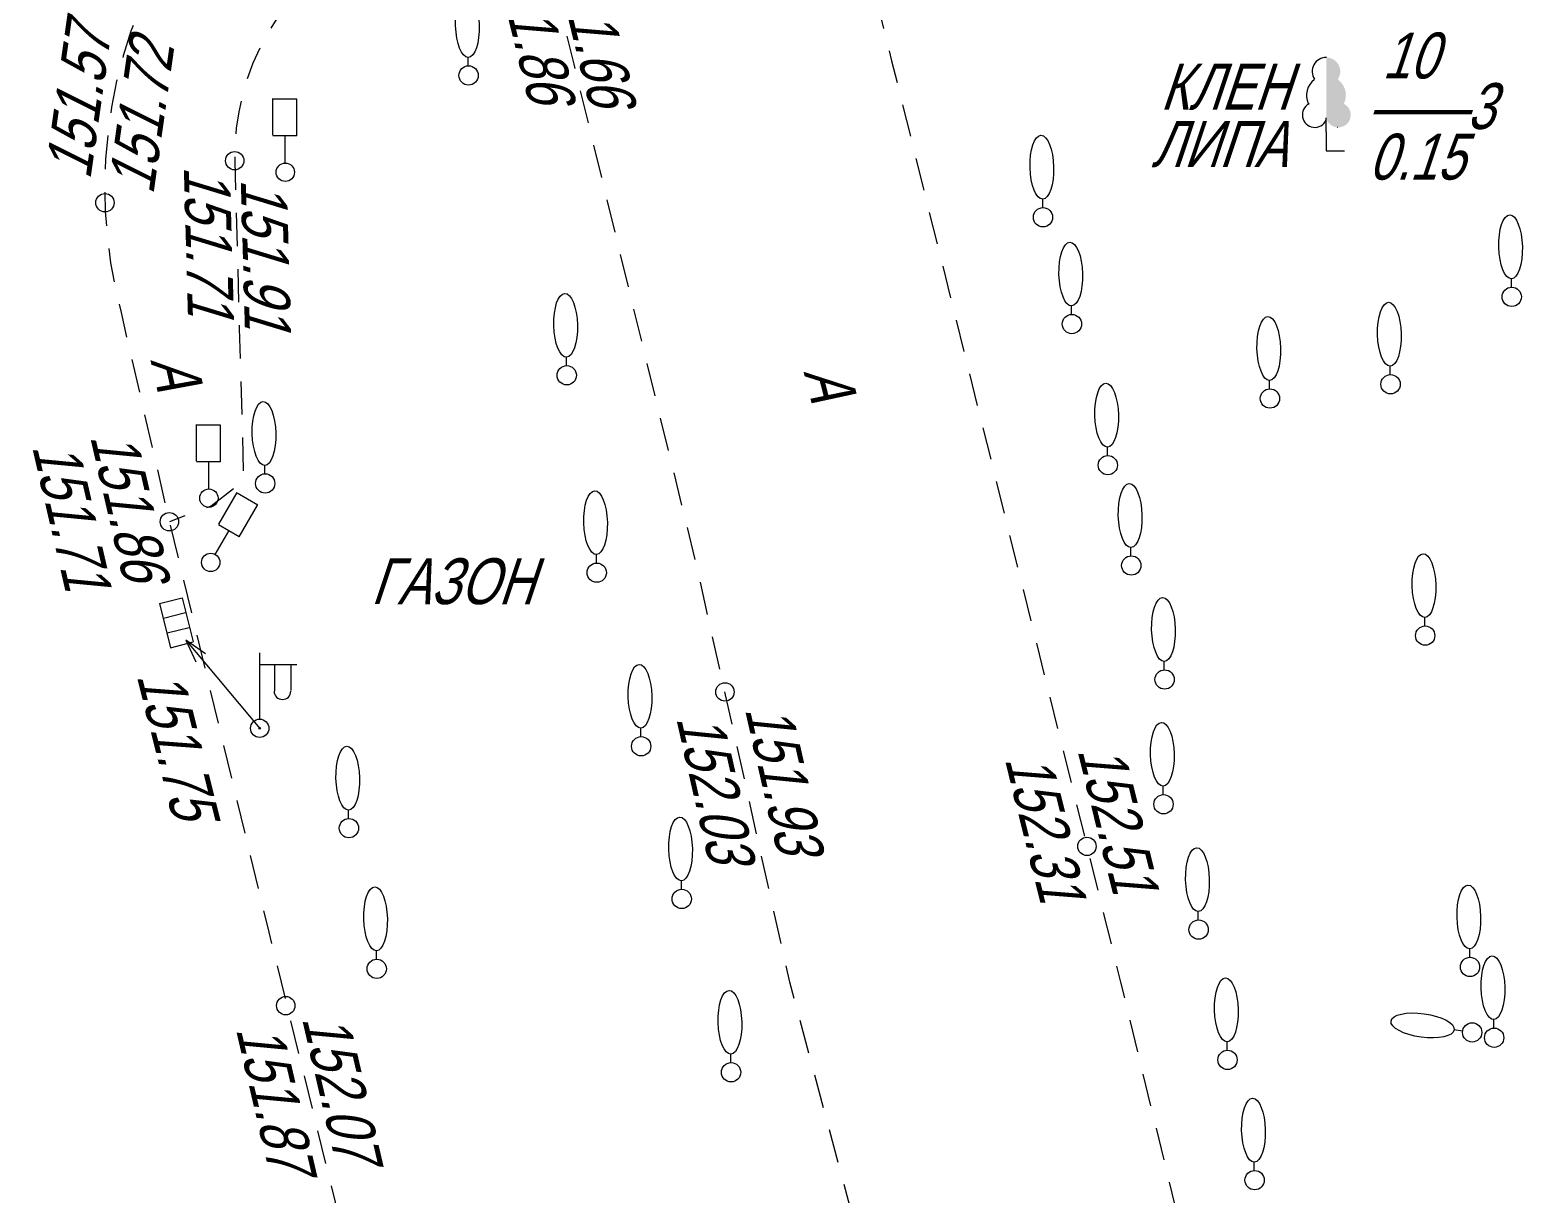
# Model space of a CAD drawing. Header units: metres. Extents: x 382 to 851, y 14083 to 14440.
# Drawn here: x 647.71 to 680.27, y 14245.41 to 14270.72 of the extents above; entities that cross this region are included whole.
import ezdxf
from ezdxf.enums import TextEntityAlignment as Align

# ---------------------------------------------------------------- set-up
doc = ezdxf.new("R2010")
doc.units = ezdxf.units.M
doc.header["$MEASUREMENT"] = 0
for name, color, linetype, lineweight in [('Бортовой камень', 7, 'Continuous', 25), ('Горизонтали', 7, 'Continuous', 25), ('Граница улицы', 7, 'Continuous', 25), ('Леса и газоны', 7, 'Continuous', 25), ('ЛЭП', 7, 'Continuous', 25), ('Отдельно стоящее дерево', 7, 'Continuous', 25), ('Светофоры', 7, 'Continuous', 25), ('Фонари', 7, 'Continuous', 25), ('Фонтаны', 7, 'Continuous', 25)]:
    doc.layers.add(name, color=color, linetype=linetype, lineweight=lineweight)
doc.styles.add('Style-RUSSIAN_1251 I 0.32289', font='RUSSIAN_1251.shx', dxfattribs={"oblique": 18.5})

# ---------------------------------------------------------------- blocks, each defined once
blk = doc.blocks.new('DEREVO_112')
at = {"layer": 'Отдельно стоящее дерево', "color": 251, "linetype": 'Continuous', "lineweight": 9, "flags": 128}
blk.add_lwpolyline([(-0.007, 0.21), (-0.007, 0.393)], dxfattribs=at)
at = {"layer": 'Отдельно стоящее дерево', "color": 251, "linetype": 'Continuous', "lineweight": 9}
blk.add_arc((0, 0), 0.21, 0, 359.99999, dxfattribs=at)
blk.add_ellipse((-0.0255, 1.088), major_axis=(-0.0185, 0.695), ratio=0.3698286, dxfattribs=at)
blk = doc.blocks.new('DEREVO_113')
at = {"layer": 'Отдельно стоящее дерево', "color": 251, "linetype": 'Continuous', "lineweight": 9, "flags": 128}
blk.add_lwpolyline([(-0.007, 0.21), (-0.007, 0.393)], dxfattribs=at)
at = {"layer": 'Отдельно стоящее дерево', "color": 251, "linetype": 'Continuous', "lineweight": 9}
blk.add_arc((0, 0), 0.21, 0, 360, dxfattribs=at)
blk.add_ellipse((-0.025, 1.088), major_axis=(-0.019, 0.695), ratio=0.369829, dxfattribs=at)
blk = doc.blocks.new('DEREVO_114')
at = {"layer": 'Отдельно стоящее дерево', "color": 251, "linetype": 'Continuous', "lineweight": 9, "flags": 128}
blk.add_lwpolyline([(-0.007, 0.21), (-0.007, 0.393)], dxfattribs=at)
at = {"layer": 'Отдельно стоящее дерево', "color": 251, "linetype": 'Continuous', "lineweight": 9}
blk.add_arc((0, 0), 0.21, 0, 360, dxfattribs=at)
blk.add_ellipse((-0.026, 1.088), major_axis=(-0.019, 0.695), ratio=0.369829, dxfattribs=at)
blk = doc.blocks.new('DEREVO_115')
at = {"layer": 'Отдельно стоящее дерево', "color": 251, "linetype": 'Continuous', "lineweight": 9, "flags": 128}
blk.add_lwpolyline([(-0.007, 0.21), (-0.007, 0.393)], dxfattribs=at)
at = {"layer": 'Отдельно стоящее дерево', "color": 251, "linetype": 'Continuous', "lineweight": 9}
blk.add_arc((0, 0), 0.21, 0, 359.99999, dxfattribs=at)
blk.add_ellipse((-0.0255, 1.088), major_axis=(-0.0185, 0.695), ratio=0.3698286, dxfattribs=at)
blk = doc.blocks.new('DEREVO_116')
at = {"layer": 'Отдельно стоящее дерево', "color": 251, "linetype": 'Continuous', "lineweight": 9, "flags": 128}
blk.add_lwpolyline([(-0.007, 0.21), (-0.007, 0.393)], dxfattribs=at)
at = {"layer": 'Отдельно стоящее дерево', "color": 251, "linetype": 'Continuous', "lineweight": 9}
blk.add_arc((0, 0), 0.21, 0, 359.99999, dxfattribs=at)
blk.add_ellipse((-0.0255, 1.088), major_axis=(-0.0185, 0.695), ratio=0.3698286, dxfattribs=at)
blk = doc.blocks.new('DEREVO_117')
at = {"layer": 'Отдельно стоящее дерево', "color": 251, "linetype": 'Continuous', "lineweight": 9, "flags": 128}
blk.add_lwpolyline([(-0.007, 0.21), (-0.007, 0.393)], dxfattribs=at)
at = {"layer": 'Отдельно стоящее дерево', "color": 251, "linetype": 'Continuous', "lineweight": 9}
blk.add_arc((0, 0), 0.21, 0, 359.99999, dxfattribs=at)
blk.add_ellipse((-0.0255, 1.088), major_axis=(-0.0185, 0.695), ratio=0.3698286, dxfattribs=at)
blk = doc.blocks.new('DEREVO_118')
at = {"layer": 'Отдельно стоящее дерево', "color": 251, "linetype": 'Continuous', "lineweight": 9, "flags": 128}
blk.add_lwpolyline([(-0.007, 0.21), (-0.007, 0.393)], dxfattribs=at)
at = {"layer": 'Отдельно стоящее дерево', "color": 251, "linetype": 'Continuous', "lineweight": 9}
blk.add_arc((0.00006, 0.00032), 0.21, 0, 359.999994, dxfattribs=at)
blk.add_ellipse((-0.02544, 1.08832), major_axis=(-0.0185, 0.695), ratio=0.36982862, dxfattribs=at)
blk = doc.blocks.new('DEREVO_120')
at = {"layer": 'Отдельно стоящее дерево', "color": 251, "linetype": 'Continuous', "lineweight": 9, "flags": 128}
blk.add_lwpolyline([(-0.007, 0.21), (-0.007, 0.393)], dxfattribs=at)
at = {"layer": 'Отдельно стоящее дерево', "color": 251, "linetype": 'Continuous', "lineweight": 9}
blk.add_arc((0, 0), 0.21, 0, 360, dxfattribs=at)
blk.add_ellipse((-0.026, 1.088), major_axis=(-0.019, 0.695), ratio=0.369829, dxfattribs=at)
blk = doc.blocks.new('DEREVO_125')
at = {"layer": 'Отдельно стоящее дерево', "color": 251, "linetype": 'Continuous', "lineweight": 9, "flags": 128}
blk.add_lwpolyline([(-0.007, 0.21), (-0.007, 0.393)], dxfattribs=at)
at = {"layer": 'Отдельно стоящее дерево', "color": 251, "linetype": 'Continuous', "lineweight": 9}
blk.add_arc((-0.00012, 0.00024), 0.21, 0, 359.999994, dxfattribs=at)
blk.add_ellipse((-0.02562, 1.08824), major_axis=(-0.0185, 0.695), ratio=0.36982862, dxfattribs=at)
blk = doc.blocks.new('LISTVL_2')
at = {"layer": 'Леса и газоны', "linetype": 'Continuous', "lineweight": 9}
blk.add_hatch(color=251, dxfattribs=at).paths.add_polyline_path([(0.001, 0.716, 1.560755), (0.386, 1.023), (0.389, 1.029, 0.363475), (0.255, 1.551), (0.255, 1.558, 0.605867), (0.001, 2.029)])
at = {"layer": 'Леса и газоны', "color": 251, "linetype": 'Continuous', "lineweight": 9}
blk.add_line((0.25, 0.511), (0.251, 0.511), dxfattribs=at)
at = {"layer": 'Леса и газоны', "color": 251, "linetype": 'Continuous', "lineweight": 9, "flags": 128}
for points in [[(0, 0.41), (0, 0.716)], [(0, 0.41), (0, 0), (0.403, 0)]]:
    blk.add_lwpolyline(points, dxfattribs=at)
at = {"layer": 'Леса и газоны', "color": 251, "linetype": 'Continuous', "lineweight": 9}
for centre, radius, start, end in [((-0.003, 1.727), 0.302, 87.9054, 214.1094), ((-0.009, 1.21), 0.42, 125.6529, 205.5526), ((-0.247, 0.781), 0.271, 117.6072, 335.8238)]:
    blk.add_arc(centre, radius, start, end, dxfattribs=at)
blk = doc.blocks.new('DEREVO_310')
at = {"layer": 'Отдельно стоящее дерево', "color": 251, "linetype": 'Continuous', "lineweight": 9, "flags": 128}
blk.add_lwpolyline([(-0.007, 0.21), (-0.007, 0.393)], dxfattribs=at)
at = {"layer": 'Отдельно стоящее дерево', "color": 251, "linetype": 'Continuous', "lineweight": 9}
blk.add_arc((0, 0), 0.21, 0, 359.99999, dxfattribs=at)
blk.add_ellipse((-0.0255, 1.088), major_axis=(-0.0185, 0.695), ratio=0.3698286, dxfattribs=at)
blk = doc.blocks.new('PIKET_251')
at = {"layer": 'Горизонтали', "color": 251, "linetype": 'Continuous', "lineweight": 9}
blk.add_arc((0, 0), 0.2, 0, 360, dxfattribs=at)
blk = doc.blocks.new('DEREVO_314')
at = {"layer": 'Отдельно стоящее дерево', "color": 251, "linetype": 'Continuous', "lineweight": 9, "flags": 128}
blk.add_lwpolyline([(-0.007, 0.21), (-0.007, 0.393)], dxfattribs=at)
at = {"layer": 'Отдельно стоящее дерево', "color": 251, "linetype": 'Continuous', "lineweight": 9}
blk.add_arc((0, 0), 0.21, 0, 360, dxfattribs=at)
blk.add_ellipse((-0.025, 1.088), major_axis=(-0.019, 0.695), ratio=0.369829, dxfattribs=at)
blk = doc.blocks.new('DEREVO_315')
at = {"layer": 'Отдельно стоящее дерево', "color": 251, "linetype": 'Continuous', "lineweight": 9, "flags": 128}
blk.add_lwpolyline([(-0.007, 0.21), (-0.007, 0.393)], dxfattribs=at)
at = {"layer": 'Отдельно стоящее дерево', "color": 251, "linetype": 'Continuous', "lineweight": 9}
blk.add_arc((0, 0), 0.21, 0, 359.99999, dxfattribs=at)
blk.add_ellipse((-0.0255, 1.088), major_axis=(-0.0185, 0.695), ratio=0.3698286, dxfattribs=at)
blk = doc.blocks.new('RESHT1_9')
at = {"layer": 'Фонтаны', "color": 251, "linetype": 'Continuous', "lineweight": 9}
for p, q in [((-0.494, -0.254), (-0.494, 0.254)), ((-0.494, 0.254), (0.495, 0.254)), ((-0.163, -0.245), (-0.164, 0.251)), ((0.166, -0.245), (0.166, 0.251)), ((0.495, -0.254), (0.495, 0.254)), ((-0.494, -0.254), (0.495, -0.254))]:
    blk.add_line(p, q, dxfattribs=at)
blk = doc.blocks.new('FONAR5_13')
at = {"layer": 'Фонари', "color": 251, "linetype": 'Continuous', "lineweight": 9}
for p, q in [((0.003, 0.2), (0.003, 1.641)), ((0.017, 1.388), (0.805, 1.388)), ((0.322, 1.371), (0.322, 0.816)), ((0.676, 1.378), (0.676, 0.823))]:
    blk.add_line(p, q, dxfattribs=at)
for centre, radius, start, end in [((0.496, 0.809), 0.181, 180, 0), ((0, 0), 0.2, 0, 360), ((0, 0), 0.02, 0, 360)]:
    blk.add_arc(centre, radius, start, end, dxfattribs=at)
blk = doc.blocks.new('PIKET_274')
at = {"layer": 'Горизонтали', "color": 251, "linetype": 'Continuous', "lineweight": 9}
blk.add_arc((0, 0), 0.2, 0, 360, dxfattribs=at)
blk = doc.blocks.new('PIKET_275')
at = {"layer": 'Горизонтали', "color": 251, "linetype": 'Continuous', "lineweight": 9}
blk.add_arc((0, 0), 0.2, 0, 360, dxfattribs=at)
blk = doc.blocks.new('DEREVO_316')
at = {"layer": 'Отдельно стоящее дерево', "color": 251, "linetype": 'Continuous', "lineweight": 9, "flags": 128}
blk.add_lwpolyline([(-0.007, 0.21), (-0.007, 0.393)], dxfattribs=at)
at = {"layer": 'Отдельно стоящее дерево', "color": 251, "linetype": 'Continuous', "lineweight": 9}
blk.add_arc((-0.00016, 0.00031), 0.21, 0, 359.999994, dxfattribs=at)
blk.add_ellipse((-0.02566, 1.08831), major_axis=(-0.0185, 0.695), ratio=0.36982862, dxfattribs=at)
blk = doc.blocks.new('DEREVO_317')
at = {"layer": 'Отдельно стоящее дерево', "color": 251, "linetype": 'Continuous', "lineweight": 9, "flags": 128}
blk.add_lwpolyline([(-0.007, 0.21), (-0.007, 0.393)], dxfattribs=at)
at = {"layer": 'Отдельно стоящее дерево', "color": 251, "linetype": 'Continuous', "lineweight": 9}
blk.add_arc((-0.00003, -0.00035), 0.21, 0, 359.999994, dxfattribs=at)
blk.add_ellipse((-0.02553, 1.08765), major_axis=(-0.0185, 0.695), ratio=0.36982862, dxfattribs=at)
blk = doc.blocks.new('DEREVO_318')
at = {"layer": 'Отдельно стоящее дерево', "color": 251, "linetype": 'Continuous', "lineweight": 9, "flags": 128}
blk.add_lwpolyline([(-0.007, 0.21), (-0.007, 0.393)], dxfattribs=at)
at = {"layer": 'Отдельно стоящее дерево', "color": 251, "linetype": 'Continuous', "lineweight": 9}
blk.add_arc((0, 0), 0.21, 0, 360, dxfattribs=at)
blk.add_ellipse((-0.026, 1.088), major_axis=(-0.019, 0.695), ratio=0.369829, dxfattribs=at)
blk = doc.blocks.new('DEREVO_319')
at = {"layer": 'Отдельно стоящее дерево', "color": 251, "linetype": 'Continuous', "lineweight": 9, "flags": 128}
blk.add_lwpolyline([(-0.007, 0.21), (-0.007, 0.393)], dxfattribs=at)
at = {"layer": 'Отдельно стоящее дерево', "color": 251, "linetype": 'Continuous', "lineweight": 9}
blk.add_arc((-0.00008, 0.00004), 0.21, 0, 359.999994, dxfattribs=at)
blk.add_ellipse((-0.02558, 1.08804), major_axis=(-0.0185, 0.695), ratio=0.36982862, dxfattribs=at)
blk = doc.blocks.new('DEREVO_320')
at = {"layer": 'Отдельно стоящее дерево', "color": 251, "linetype": 'Continuous', "lineweight": 9, "flags": 128}
blk.add_lwpolyline([(-0.007, 0.21), (-0.007, 0.393)], dxfattribs=at)
at = {"layer": 'Отдельно стоящее дерево', "color": 251, "linetype": 'Continuous', "lineweight": 9}
blk.add_arc((0.00045, -0.00024), 0.21, 0, 359.999994, dxfattribs=at)
blk.add_ellipse((-0.02505, 1.08776), major_axis=(-0.0185, 0.695), ratio=0.36982862, dxfattribs=at)
blk = doc.blocks.new('DEREVO_321')
at = {"layer": 'Отдельно стоящее дерево', "color": 251, "linetype": 'Continuous', "lineweight": 9, "flags": 128}
blk.add_lwpolyline([(-0.007, 0.21), (-0.007, 0.393)], dxfattribs=at)
at = {"layer": 'Отдельно стоящее дерево', "color": 251, "linetype": 'Continuous', "lineweight": 9}
blk.add_arc((-0.00043, -0.00034), 0.21, 0, 359.999994, dxfattribs=at)
blk.add_ellipse((-0.02593, 1.08766), major_axis=(-0.0185, 0.695), ratio=0.36982862, dxfattribs=at)
blk = doc.blocks.new('DEREVO_322')
at = {"layer": 'Отдельно стоящее дерево', "color": 251, "linetype": 'Continuous', "lineweight": 9, "flags": 128}
blk.add_lwpolyline([(-0.007, 0.21), (-0.007, 0.393)], dxfattribs=at)
at = {"layer": 'Отдельно стоящее дерево', "color": 251, "linetype": 'Continuous', "lineweight": 9}
blk.add_arc((0.00017, -0.00025), 0.21, 0, 359.999994, dxfattribs=at)
blk.add_ellipse((-0.02533, 1.08775), major_axis=(-0.0185, 0.695), ratio=0.36982862, dxfattribs=at)
blk = doc.blocks.new('DEREVO_323')
at = {"layer": 'Отдельно стоящее дерево', "color": 251, "linetype": 'Continuous', "lineweight": 9, "flags": 128}
blk.add_lwpolyline([(-0.007, 0.21), (-0.007, 0.393)], dxfattribs=at)
at = {"layer": 'Отдельно стоящее дерево', "color": 251, "linetype": 'Continuous', "lineweight": 9}
blk.add_arc((0.00005, 0.00007), 0.21, 0, 359.999994, dxfattribs=at)
blk.add_ellipse((-0.02545, 1.08807), major_axis=(-0.0185, 0.695), ratio=0.36982862, dxfattribs=at)
blk = doc.blocks.new('DORZN1_27')
at = {"layer": 'Светофоры', "color": 251, "linetype": 'Continuous', "lineweight": 9}
for p, q in [((-0.27, 0.806), (-0.27, 1.603)), ((-0.27, 1.598), (0.252, 1.598)), ((0.252, 0.792), (0.252, 1.589)), ((-0.27, 0.801), (0.248, 0.801)), ((-0.004, 0.2), (-0.004, 0.801))]:
    blk.add_line(p, q, dxfattribs=at)
blk.add_arc((0, 0), 0.2, 0, 360, dxfattribs=at)
blk = doc.blocks.new('msdElementTypeLine_31')
at = {"layer": 'ЛЭП', "color": 251, "linetype": 'Continuous', "lineweight": 9}
for p, q in [((1.739, 21.267), (0.134, 23.184)), ((17.834, 2.051), (19.439, 0.134))]:
    blk.add_line(p, q, dxfattribs=at)
at = {"layer": 'ЛЭП', "color": 251, "linetype": 'Continuous', "lineweight": 9, "flags": 128}
for points in [[(1.316, 21.564), (1.739, 21.267), (1.52, 21.738)], [(18.257, 1.754), (17.834, 2.051), (18.053, 1.58)]]:
    blk.add_lwpolyline(points, dxfattribs=at)
blk = doc.blocks.new('DORZN1_28')
at = {"layer": 'Светофоры', "color": 251, "linetype": 'Continuous', "lineweight": 9}
for p, q in [((-0.27, 0.806), (-0.27, 1.603)), ((-0.27, 1.598), (0.252, 1.598)), ((0.252, 0.792), (0.252, 1.589)), ((-0.27, 0.801), (0.248, 0.801)), ((-0.004, 0.2), (-0.004, 0.801))]:
    blk.add_line(p, q, dxfattribs=at)
blk.add_arc((0, 0), 0.2, 0, 360, dxfattribs=at)
blk = doc.blocks.new('DORZN1_36')
at = {"layer": 'Светофоры', "color": 251, "linetype": 'Continuous', "lineweight": 9}
for p, q in [((-0.27, 0.806), (-0.27, 1.603)), ((-0.27, 1.598), (0.252, 1.598)), ((0.252, 0.792), (0.252, 1.589)), ((-0.27, 0.801), (0.248, 0.801)), ((-0.004, 0.2), (-0.004, 0.801))]:
    blk.add_line(p, q, dxfattribs=at)
blk.add_arc((0, 0), 0.2, 0, 360, dxfattribs=at)
blk = doc.blocks.new('PIKET_383')
at = {"layer": 'Горизонтали', "color": 251, "linetype": 'Continuous', "lineweight": 9}
blk.add_arc((0, 0), 0.2, 0, 360, dxfattribs=at)
blk = doc.blocks.new('PIKET_384')
at = {"layer": 'Горизонтали', "color": 251, "linetype": 'Continuous', "lineweight": 9}
blk.add_arc((0, 0), 0.2, 0, 360, dxfattribs=at)
blk = doc.blocks.new('msdElementTypeLineString_101')
at = {"layer": 'Бортовой камень', "color": 251, "linetype": 'Continuous', "lineweight": 9}
for p, q in [((4.58, 32.342), (3.923, 32.604)), ((2.371, 32.2), (1.799, 31.784)), ((5.702, 31.895), (5.044, 32.157)), ((6.823, 31.448), (6.166, 31.71)), ((7.945, 31.001), (7.288, 31.263)), ((9.067, 30.554), (8.41, 30.816)), ((10.188, 30.107), (9.531, 30.369)), ((11.31, 29.66), (10.653, 29.922)), ((12.432, 29.213), (11.775, 29.475)), ((0.136, 28.452), (0.334, 27.773)), ((14.681, 28.333), (14.021, 28.588)), ((15.807, 27.899), (15.147, 28.153)), ((16.934, 27.464), (16.274, 27.719)), ((0.464, 27.29), (0.641, 26.605)), ((18.06, 27.029), (17.4, 27.284)), ((19.187, 26.595), (18.527, 26.849)), ((20.313, 26.16), (19.653, 26.415)), ((0.766, 26.121), (0.943, 25.436)), ((21.44, 25.725), (20.78, 25.98)), ((1.357, 23.78), (1.528, 23.093)), ((1.648, 22.608), (1.819, 21.921)), ((22.972, 20.807), (23.137, 21.495)), ((1.94, 21.436), (2.11, 20.75)), ((22.691, 19.633), (22.856, 20.321)), ((2.522, 19.092), (2.693, 18.406)), ((2.814, 17.921), (2.984, 17.234)), ((22.942, 17.271), (22.778, 17.959)), ((3.105, 16.749), (3.276, 16.062)), ((23.221, 16.096), (23.057, 16.784)), ((3.396, 15.577), (3.567, 14.891)), ((23.5, 14.921), (23.336, 15.61)), ((3.688, 14.405), (3.858, 13.719)), ((23.779, 13.746), (23.615, 14.435)), ((3.979, 13.233), (4.15, 12.547)), ((24.058, 12.572), (23.894, 13.26)), ((4.27, 12.062), (4.441, 11.375)), ((24.337, 11.397), (24.173, 12.085)), ((4.561, 10.89), (4.732, 10.203)), ((24.616, 10.222), (24.452, 10.91)), ((4.853, 9.718), (5.024, 9.032)), ((24.895, 9.047), (24.731, 9.736)), ((5.144, 8.546), (5.315, 7.86)), ((5.435, 7.374), (5.606, 6.688)), ((25.458, 6.699), (25.292, 7.387)), ((5.727, 6.203), (5.897, 5.516)), ((25.741, 5.525), (25.575, 6.213)), ((6.018, 5.031), (6.189, 4.344)), ((26.024, 4.351), (25.859, 5.039)), ((6.309, 3.859), (6.48, 3.172)), ((26.308, 3.178), (26.142, 3.865)), ((6.601, 2.687), (6.771, 2.001)), ((26.591, 2.004), (26.425, 2.691)), ((6.891, 1.515), (7.062, 0.829)), ((26.874, 0.83), (26.708, 1.518)), ((7.182, 0.343), (7.267, 0)), ((27.074, 0), (26.991, 0.344))]:
    blk.add_line(p, q, dxfattribs=at)
at = {"layer": 'Бортовой камень', "color": 251, "linetype": 'Continuous', "lineweight": 9, "flags": 128}
for points in [[(3.447, 32.72), (3.245, 32.673), (2.987, 32.573), (2.784, 32.479)], [(1.394, 31.49), (1.012, 31.213), (0.835, 31.059)], [(0.464, 30.725), (0.183, 30.345), (0.078, 30.134)], [(0.005, 29.646), (0, 29.494), (0.008, 29.22), (0.03, 28.963), (0.032, 28.946), (0.033, 28.94)], [(13.554, 28.768), (13.394, 28.83), (12.896, 29.028)], [(22.544, 25.243), (22.447, 25.311), (21.905, 25.541)], [(1.066, 24.952), (1.167, 24.544), (1.236, 24.265)], [(23.314, 24.332), (23.2, 24.548), (23.043, 24.776), (22.919, 24.915)], [(23.523, 23.157), (23.532, 23.25), (23.528, 23.513), (23.494, 23.779), (23.474, 23.859)], [(23.253, 21.982), (23.385, 22.532), (23.421, 22.669)], [(2.231, 20.264), (2.285, 20.046), (2.402, 19.578)], [(22.663, 18.446), (22.57, 18.835), (22.615, 19.139)], [(25.175, 7.873), (25.105, 8.163), (25.011, 8.561)]]:
    blk.add_lwpolyline(points, dxfattribs=at)
blk = doc.blocks.new('msdElementTypeLineString_122')
at = {"layer": 'Бортовой камень', "color": 251, "linetype": 'Continuous', "lineweight": 9}
for p, q in [((5.45, 23.673), (4.872, 23.24)), ((4.472, 22.94), (3.893, 22.506)), ((8.539, 21.069), (8.367, 21.772)), ((9.12, 18.694), (8.948, 19.396)), ((9.41, 17.506), (9.239, 18.208)), ((9.701, 16.319), (9.529, 17.021)), ((1.453, 16.737), (1.473, 16.015)), ((9.991, 15.131), (9.82, 15.833)), ((1.486, 15.515), (1.507, 14.792)), ((10.282, 13.943), (10.11, 14.645)), ((10.573, 12.756), (10.401, 13.458)), ((1.554, 13.07), (1.574, 12.348)), ((10.863, 11.568), (10.691, 12.27)), ((1.588, 11.848), (1.608, 11.126)), ((11.154, 10.38), (10.982, 11.082)), ((0.339, 10.143), (0, 10.017)), ((11.444, 9.193), (11.273, 9.895)), ((11.713, 8), (11.556, 8.705)), ((11.98, 6.807), (11.822, 7.512)), ((12.513, 4.42), (12.355, 5.125)), ((12.779, 3.227), (12.622, 3.932)), ((13.046, 2.033), (12.888, 2.739)), ((13.314, 0.84), (13.156, 1.546)), ((13.503, 0), (13.424, 0.353))]:
    blk.add_line(p, q, dxfattribs=at)
at = {"layer": 'Бортовой камень', "color": 251, "linetype": 'Continuous', "lineweight": 9, "flags": 128}
for points in [[(6.517, 23.914), (6.435, 23.957), (5.978, 24.069), (5.85, 23.973)], [(7.496, 23.205), (7.47, 23.236), (7.05, 23.642), (6.962, 23.687)], [(8.248, 22.257), (8.219, 22.376), (7.824, 22.829)], [(3.495, 22.204), (3.3, 22.048), (3.037, 21.806), (2.957, 21.722)], [(2.625, 21.349), (2.555, 21.265), (2.34, 20.968), (2.209, 20.759)], [(8.829, 19.882), (8.807, 19.972), (8.657, 20.584)], [(1.967, 20.322), (1.819, 19.992), (1.694, 19.653)], [(1.562, 19.171), (1.51, 18.938), (1.456, 18.581), (1.446, 18.459)], [(1.423, 17.959), (1.421, 17.873), (1.439, 17.237)], [(1.52, 14.293), (1.522, 14.223), (1.54, 13.57)], [(1.392, 10.734), (0.912, 10.356), (0.808, 10.317)], [(12.246, 5.613), (12.09, 6.314), (12.089, 6.319)]]:
    blk.add_lwpolyline(points, dxfattribs=at)
blk = doc.blocks.new('msdElementTypeLineString_123')
at = {"layer": 'Бортовой камень', "color": 251, "linetype": 'Continuous', "lineweight": 9}
for p, q in [((1.51, 22.714), (1.329, 22.395)), ((0.59, 13.547), (0.755, 12.833)), ((0.868, 12.346), (1.033, 11.632)), ((1.146, 11.145), (1.311, 10.43)), ((1.425, 9.943), (1.597, 9.231)), ((1.715, 8.745), (1.887, 8.032)), ((2.005, 7.546), (2.178, 6.834)), ((2.295, 6.348), (2.468, 5.635)), ((2.585, 5.149), (2.758, 4.437)), ((2.876, 3.951), (3.048, 3.238)), ((3.166, 2.752), (3.338, 2.04)), ((3.749, 0.356), (3.837, 0))]:
    blk.add_line(p, q, dxfattribs=at)
at = {"layer": 'Бортовой камень', "color": 251, "linetype": 'Continuous', "lineweight": 9, "flags": 128}
for points in [[(1.097, 21.952), (0.99, 21.737), (0.794, 21.285)], [(0.616, 20.818), (0.569, 20.693), (0.4, 20.152), (0.392, 20.12)], [(0.268, 19.636), (0.259, 19.6), (0.149, 19.04), (0.131, 18.916)], [(0.064, 18.42), (0.019, 17.906), (0.012, 17.689)], [(0.003, 17.189), (0.012, 16.77), (0.036, 16.457)], [(0.086, 15.96), (0.126, 15.651), (0.202, 15.236)], [(0.311, 14.748), (0.354, 14.567), (0.477, 14.034)], [(3.456, 1.554), (3.539, 1.21), (3.63, 0.841)]]:
    blk.add_lwpolyline(points, dxfattribs=at)
blk = doc.blocks.new('DEREVO_540')
at = {"layer": 'Отдельно стоящее дерево', "color": 251, "linetype": 'Continuous', "lineweight": 9, "flags": 128}
blk.add_lwpolyline([(-0.007, 0.21), (-0.007, 0.392)], dxfattribs=at)
at = {"layer": 'Отдельно стоящее дерево', "color": 251, "linetype": 'Continuous', "lineweight": 9}
blk.add_arc((0, -0.001), 0.21, 0, 360, dxfattribs=at)
blk.add_ellipse((-0.026, 1.087), major_axis=(-0.018, 0.695), ratio=0.369829, dxfattribs=at)
blk = doc.blocks.new('DEREVO_541')
at = {"layer": 'Отдельно стоящее дерево', "color": 251, "linetype": 'Continuous', "lineweight": 9, "flags": 128}
blk.add_lwpolyline([(-0.007, 0.21), (-0.007, 0.393)], dxfattribs=at)
at = {"layer": 'Отдельно стоящее дерево', "color": 251, "linetype": 'Continuous', "lineweight": 9}
blk.add_arc((0, 0), 0.21, 0, 360, dxfattribs=at)
blk.add_ellipse((-0.026, 1.088), major_axis=(-0.019, 0.695), ratio=0.369829, dxfattribs=at)
blk = doc.blocks.new('DEREVO_573')
at = {"layer": 'Отдельно стоящее дерево', "color": 251, "linetype": 'Continuous', "lineweight": 9, "flags": 128}
blk.add_lwpolyline([(-0.007, 0.21), (-0.007, 0.393)], dxfattribs=at)
at = {"layer": 'Отдельно стоящее дерево', "color": 251, "linetype": 'Continuous', "lineweight": 9}
blk.add_arc((0, 0), 0.21, 0, 360, dxfattribs=at)
blk.add_ellipse((-0.025, 1.088), major_axis=(-0.019, 0.695), ratio=0.369829, dxfattribs=at)
blk = doc.blocks.new('DEREVO_576')
at = {"layer": 'Отдельно стоящее дерево', "color": 251, "linetype": 'Continuous', "lineweight": 9, "flags": 128}
blk.add_lwpolyline([(-0.007, 0.21), (-0.007, 0.393)], dxfattribs=at)
at = {"layer": 'Отдельно стоящее дерево', "color": 251, "linetype": 'Continuous', "lineweight": 9}
blk.add_arc((-0.00023, 0.00009), 0.21, 0, 359.999994, dxfattribs=at)
blk.add_ellipse((-0.02573, 1.08809), major_axis=(-0.0185, 0.695), ratio=0.36982862, dxfattribs=at)
blk = doc.blocks.new('DEREVO_577')
at = {"layer": 'Отдельно стоящее дерево', "color": 251, "linetype": 'Continuous', "lineweight": 9, "flags": 128}
blk.add_lwpolyline([(-0.007, 0.21), (-0.007, 0.393)], dxfattribs=at)
at = {"layer": 'Отдельно стоящее дерево', "color": 251, "linetype": 'Continuous', "lineweight": 9}
blk.add_arc((0, 0), 0.21, 0, 360, dxfattribs=at)
blk.add_ellipse((-0.025, 1.088), major_axis=(-0.019, 0.695), ratio=0.369829, dxfattribs=at)
blk = doc.blocks.new('PIKET_689')
at = {"layer": 'Горизонтали', "color": 251, "linetype": 'Continuous', "lineweight": 9}
blk.add_arc((0, 0), 0.2, 0, 360, dxfattribs=at)
blk = doc.blocks.new('msdElementTypeLineString_264')
at = {"layer": 'Бортовой камень', "color": 251, "linetype": 'Continuous', "lineweight": 9}
for p, q in [((0.001, 16.23), (0.088, 15.874)), ((11.168, 15.876), (11.074, 16.23)), ((0.208, 15.389), (0.382, 14.678)), ((11.487, 14.686), (11.298, 15.393)), ((0.502, 14.192), (0.677, 13.481)), ((11.806, 13.496), (11.616, 14.203)), ((0.796, 12.996), (0.971, 12.285)), ((12.125, 12.305), (11.935, 13.013)), ((1.091, 11.799), (1.265, 11.088)), ((12.443, 11.115), (12.254, 11.822)), ((1.385, 10.603), (1.56, 9.892)), ((12.762, 9.925), (12.573, 10.632)), ((1.679, 9.406), (1.854, 8.695)), ((13.081, 8.735), (12.891, 9.442)), ((1.974, 8.21), (2.148, 7.499)), ((13.399, 7.544), (13.21, 8.252)), ((2.268, 7.013), (2.443, 6.302)), ((13.718, 6.354), (13.529, 7.061)), ((14.037, 5.164), (13.847, 5.871)), ((2.562, 5.817), (2.737, 5.106)), ((2.857, 4.62), (3.031, 3.909)), ((14.355, 3.973), (14.166, 4.681)), ((3.151, 3.423), (3.326, 2.712)), ((14.674, 2.783), (14.485, 3.49)), ((13.746, 2.335), (14.458, 2.506)), ((3.445, 2.227), (3.62, 1.516)), ((12.548, 2.048), (13.26, 2.219)), ((10.151, 1.474), (10.863, 1.645)), ((11.35, 1.761), (12.062, 1.932)), ((8.953, 1.188), (9.665, 1.358)), ((3.74, 1.03), (3.914, 0.319)), ((7.754, 0.901), (8.467, 1.071)), ((6.556, 0.614), (7.268, 0.784)), ((5.358, 0.327), (6.07, 0.497)), ((4.159, 0.04), (4.872, 0.21))]:
    blk.add_line(p, q, dxfattribs=at)
blk = doc.blocks.new('msdElementTypeLineString_283')
at = {"layer": 'Бортовой камень', "color": 251, "linetype": 'Continuous', "lineweight": 9}
for p, q in [((0, 12.136), (0.084, 11.792)), ((19.89, 11.792), (19.807, 12.136)), ((0.202, 11.306), (0.37, 10.618)), ((20.174, 10.617), (20.007, 11.306)), ((0.488, 10.132), (0.655, 9.443)), ((20.457, 9.442), (20.291, 10.131)), ((0.773, 8.958), (0.941, 8.269)), ((20.74, 8.267), (20.574, 8.956)), ((1.059, 7.783), (1.226, 7.095)), ((21.024, 7.093), (20.858, 7.781)), ((1.345, 6.609), (1.512, 5.921)), ((1.63, 5.435), (1.798, 4.747)), ((1.916, 4.261), (2.083, 3.572)), ((18.642, 3.864), (19.33, 4.033)), ((17.469, 3.575), (18.156, 3.744)), ((16.295, 3.286), (16.983, 3.455)), ((2.201, 3.086), (2.369, 2.398)), ((15.122, 2.997), (15.81, 3.166)), ((13.948, 2.708), (14.636, 2.877)), ((11.602, 2.13), (12.289, 2.299)), ((12.775, 2.419), (13.463, 2.588)), ((10.428, 1.841), (11.116, 2.01)), ((2.487, 1.912), (2.654, 1.224)), ((9.255, 1.552), (9.943, 1.722)), ((8.081, 1.263), (8.769, 1.433)), ((6.908, 0.974), (7.596, 1.144)), ((2.772, 0.738), (2.94, 0.05)), ((5.735, 0.685), (6.423, 0.855)), ((4.561, 0.396), (5.249, 0.566)), ((3.388, 0.107), (4.076, 0.277))]:
    blk.add_line(p, q, dxfattribs=at)
at = {"layer": 'Бортовой камень', "color": 251, "linetype": 'Continuous', "lineweight": 9, "flags": 128}
for points in [[(21.295, 5.916), (21.293, 5.947), (21.252, 6.157), (21.198, 6.37), (21.141, 6.607)], [(20.803, 4.87), (20.949, 5.01), (21.09, 5.177), (21.202, 5.355), (21.231, 5.427)], [(19.793, 4.214), (19.9, 4.269), (20.082, 4.368), (20.263, 4.473), (20.407, 4.566)]]:
    blk.add_lwpolyline(points, dxfattribs=at)
blk = doc.blocks.new('msdElementTypeTextNode_8')
at = {"layer": 'Леса и газоны', "color": 251, "linetype": 'Continuous', "lineweight": 9, "style": 'Style-RUSSIAN_1251 I 0.32289', "oblique": 18.5, "width": 0.799996}
for s, p in [(' 10', (0, 1.100001)), ('——3', (0, 0.000001)), ('0.15', (0, -1.100999))]:
    blk.add_text(s, height=1.000002, dxfattribs=at).set_placement(p, align=Align.MIDDLE_LEFT)

msp = doc.modelspace()

# ---------------------------------------------------------------- block references
at = {"layer": 'Бортовой камень', "color": 251, "linetype": 'Continuous', "lineweight": 9}
for name, p in [('msdElementTypeLineString_101', (664.181, 14250)), ('msdElementTypeLineString_122', (650.748, 14250)), ('msdElementTypeLineString_123', (649.341, 14250)), ('msdElementTypeLineString_264', (653.177, 14233.77)), ('msdElementTypeLineString_283', (671.448, 14237.864))]:
    msp.add_blockref(name, p, dxfattribs=at)
at = {"layer": 'Горизонтали', "color": 251, "linetype": 'Continuous', "lineweight": 9}
for name, p in [('PIKET_251', (652.169, 14267.873)), ('PIKET_384', (649.346, 14266.958)), ('PIKET_383', (650.748, 14260.017)), ('PIKET_275', (662.838, 14256.314)), ('PIKET_274', (670.716, 14252.953)), ('PIKET_689', (653.281, 14249.487))]:
    msp.add_blockref(name, p, dxfattribs=at)
at = {"layer": 'Леса и газоны', "color": 251, "linetype": 'Continuous', "lineweight": 9}
for name, p in [('msdElementTypeTextNode_8', (676.841, 14269.062)), ('LISTVL_2', (675.922, 14268.088))]:
    msp.add_blockref(name, p, dxfattribs=at)
at = {"layer": 'ЛЭП', "color": 251, "linetype": 'Continuous', "lineweight": 9}
msp.add_blockref('msdElementTypeLine_31', (633.274, 14255.387), dxfattribs=at)
at = {"layer": 'Отдельно стоящее дерево', "color": 251, "linetype": 'Continuous', "lineweight": 9}
for name, p in [('DEREVO_310', (657.259, 14269.728)), ('DEREVO_112', (669.76, 14266.642)), ('DEREVO_117', (679.961, 14264.91)), ('DEREVO_113', (670.389, 14264.319)), ('DEREVO_314', (659.396, 14263.203)), ('DEREVO_125', (677.324, 14263.008)), ('DEREVO_116', (674.699, 14262.698)), ('DEREVO_114', (671.171, 14261.248)), ('DEREVO_318', (652.833, 14260.85)), ('DEREVO_115', (671.682, 14259.064)), ('DEREVO_321', (660.049, 14258.909)), ('DEREVO_120', (678.078, 14257.539)), ('DEREVO_315', (672.407, 14256.584)), ('DEREVO_320', (661.015, 14255.131)), ('DEREVO_323', (672.383, 14253.869)), ('DEREVO_317', (654.655, 14253.35)), ('DEREVO_319', (661.898, 14251.809)), ('DEREVO_322', (673.147, 14251.142)), ('DEREVO_316', (655.261, 14250.288)), ('DEREVO_118', (679.053, 14250.329)), ('DEREVO_541', (679.578, 14248.79)), ('DEREVO_577', (673.776, 14248.307)), ('DEREVO_573', (662.972, 14248.037)), ('DEREVO_576', (674.366, 14245.69))]:
    msp.add_blockref(name, p, dxfattribs=at)
at = {"layer": 'Отдельно стоящее дерево', "color": 251, "linetype": 'Continuous', "lineweight": 9, "rotation": 80.62812197486036}
msp.add_blockref('DEREVO_540', (679.099, 14248.905), dxfattribs=at)
at = {"layer": 'Светофоры', "color": 251, "linetype": 'Continuous', "lineweight": 9}
for name, p in [('DORZN1_36', (653.271, 14267.622)), ('DORZN1_27', (651.607, 14260.53))]:
    msp.add_blockref(name, p, dxfattribs=at)
at = {"layer": 'Светофоры', "color": 251, "linetype": 'Continuous', "lineweight": 9, "rotation": 329.6492426362354}
msp.add_blockref('DORZN1_28', (651.647, 14259.132), dxfattribs=at)
at = {"layer": 'Фонари', "color": 251, "linetype": 'Continuous', "lineweight": 9}
msp.add_blockref('FONAR5_13', (652.713, 14255.522), dxfattribs=at)
at = {"layer": 'Фонтаны', "color": 251, "linetype": 'Continuous', "lineweight": 9, "rotation": 284.1872760676866}
msp.add_blockref('RESHT1_9', (650.898, 14257.818), dxfattribs=at)

# ---------------------------------------------------------------- texts
at = {"layer": 'Горизонтали', "color": 251, "linetype": 'Continuous', "lineweight": 9, "style": 'Style-RUSSIAN_1251 I 0.32289', "oblique": 18.5}
for s, rotation, width, p in [('151.86', 283.7476, 0.799996, (657.808, 14272.254)), ('151.57', 81.9241, 0.8, (649.027, 14267.444)), ('151.72', 81.9241, 0.8, (650.398, 14267.116)), ('151.91', 271.5872, 0.799996, (652.301, 14267.471)), ('151.86', 283.0305, 0.8, (649.02, 14261.873)), ('151.71', 283.0305, 0.8, (647.757, 14261.655)), ('152.03', 282.7617, 0.799996, (661.775, 14255.745)), ('151.93', 282.7617, 0.799996, (663.27, 14255.942)), ('152.31', 283.9327, 0.799996, (668.925, 14254.857)), ('152.07', 283.127, 0.799996, (653.631, 14249.211))]:
    msp.add_text(s, height=1, rotation=rotation, dxfattribs=dict(at, width=width)).set_placement(p)
at = {"layer": 'Горизонтали', "color": 251, "linetype": 'Continuous', "lineweight": 9, "style": 'Style-RUSSIAN_1251 I 0.32289', "oblique": 18.5, "width": 0.799996}
for s, rotation, p in [('151.66', 283.7476, (660.1, 14272.421)), ('151.71', 271.5872, (652.061, 14267.779)), ('152.51', 283.9327, (671.477, 14255.288)), ('151.87', 283.127, (653.166, 14249.207))]:
    msp.add_text(s, height=1, rotation=rotation, dxfattribs=at).set_placement(p, align=Align.TOP_LEFT)
at = {"layer": 'Граница улицы', "color": 251, "linetype": 'Continuous', "lineweight": 9, "style": 'Style-RUSSIAN_1251 I 0.32289', "oblique": 18.5, "width": 0.799996}
for rotation, p in [(282.7296, (650.335, 14263.536)), (284.4783, (664.547, 14263.283))]:
    msp.add_text('А', height=1, rotation=rotation, dxfattribs=at).set_placement(p)
at = {"layer": 'Леса и газоны', "color": 251, "linetype": 'Continuous', "lineweight": 9, "style": 'Style-RUSSIAN_1251 I 0.32289', "oblique": 18.5, "width": 0.799996}
for s, p in [('КЛЕН', (672.311, 14268.986)), ('ЛИПА', (672.118, 14267.739)), ('ГАЗОН', (655.129, 14258.223))]:
    msp.add_text(s, height=1, dxfattribs=at).set_placement(p)
at = {"layer": 'Фонтаны', "color": 251, "linetype": 'Continuous', "lineweight": 9, "style": 'Style-RUSSIAN_1251 I 0.32289', "oblique": 18.5, "width": 0.799996}
msp.add_text('151.75', height=1, rotation=284.1874, dxfattribs=at).set_placement((650.033, 14256.669))

doc.saveas('drawing.dxf')
